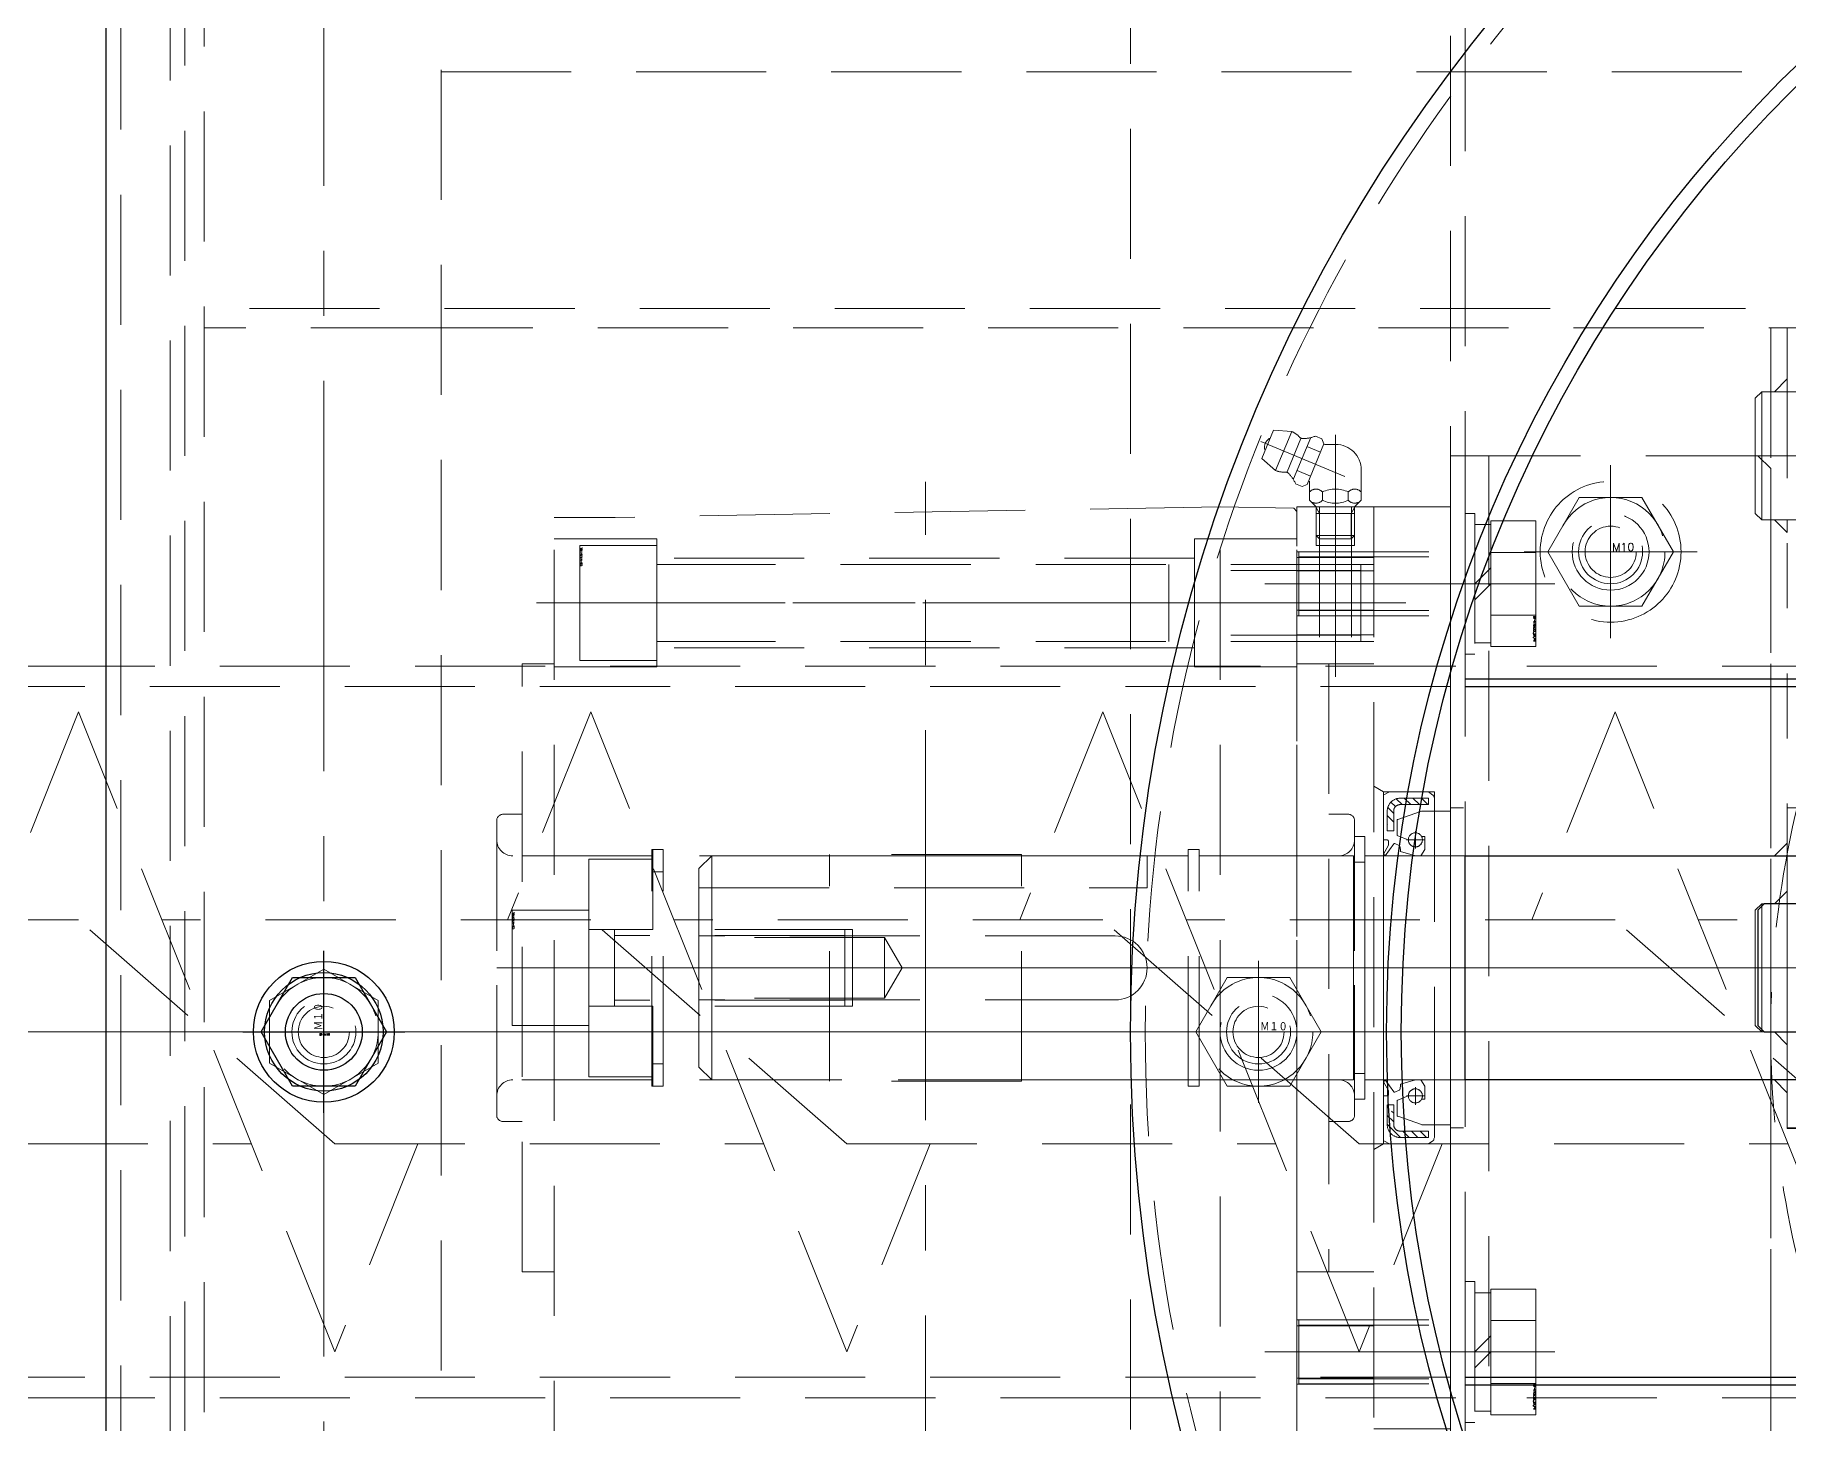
# Model space of a CAD drawing. Header units: millimetres. Extents: x 0 to 49006, y -7876 to 6995.
# Drawn here: x 13004.6 to 13278.6, y 3858.3 to 4075.2 of the extents above; entities that cross this region are included whole.
import ezdxf
from ezdxf import colors
from ezdxf.entities.mleader import LeaderData, LeaderLine
from ezdxf.enums import TextEntityAlignment as Align
from ezdxf.math import Vec2, Vec3

# ---------------------------------------------------------------- set-up
doc = ezdxf.new("R2010")
doc.units = ezdxf.units.MM
doc.header["$LTSCALE"] = 3.2
for name, pattern in [('CENTER2', [28.575, 19.05, -3.175, 3.175, -3.175]), ('HIDDEN', [9.525, 6.35, -3.175]), ('PHANTOM2', [31.75, 15.875, -3.175, 3.175, -3.175, 3.175, -3.175])]:
    doc.linetypes.add(name, pattern=pattern)
for name, color, linetype, lineweight in [('04_HIDDEN', 2, 'HIDDEN', 13), ('05_CENTER', 4, 'CENTER2', 13), ('06_PHANTOM', 2, 'PHANTOM2', 13), ('08_DIM', 3, 'Continuous', 13)]:
    doc.layers.add(name, color=color, linetype=linetype, lineweight=lineweight)
doc.layers.add('10_DRAFT', color=8, linetype='Continuous', lineweight=0, plot=False)
doc.styles.add('KANJI0', font='txt.shx', dxfattribs={"width": 0.9, "height": 30, "bigfont": 'bigfont'})
doc.styles.add('KSS_TXT', font='txt.shx', dxfattribs={"bigfont": 'extfont2.shx'})
doc.styles.add('KSS_TXT_L', font='txt.shx', dxfattribs={"height": 36, "bigfont": 'extfont2.shx'})
doc.styles.get("Standard").update_dxf_attribs({"font": 'txt.shx', "bigfont": 'extfont2.shx'})

# ---------------------------------------------------------------- blocks, each defined once
blk = doc.blocks.new('M10Nua_1_1')
at = {"color": 0, "linetype": 'CENTER2'}
for p, q in [((0, -11.1), (0, 11.1)), ((11.1, 0), (-11.1, 0))]:
    blk.add_line(p, q, dxfattribs=at)
at = {"color": 0}
for p, q in [((-4.9, 8.49), (-9.8, 0)), ((-4.9, 8.49), (4.9, 8.49)), ((9.8, 0), (4.9, 8.49)), ((-9.8, 0), (-4.9, -8.49)), ((4.9, -8.49), (9.8, 0)), ((-4.9, -8.49), (4.9, -8.49))]:
    blk.add_line(p, q, dxfattribs=at)
for radius in [8.49, 5, 4]:
    blk.add_circle((0, 0), radius, dxfattribs=at)
at = {"layer": '10_DRAFT', "style": 'KANJI0', "width": 0.82}
blk.add_text('Ｍ１０', height=1.25, dxfattribs=at).set_placement((0.26, 0.12))
blk = doc.blocks.new('A$C4EF13792_1_1')
at = {"color": 0}
for p, q in [((-357.7, 150), (357.7, 150)), ((357.7, 110), (-357.7, 110)), ((-150, 110), (-150, -110))]:
    blk.add_line(p, q, dxfattribs=at)
for points in [[(400, -400), (-400, -400), (-400, 400), (400, 400)], [(397.7, -397.7), (-397.7, -397.7), (-397.7, 397.7), (397.7, 397.7)], [(357.7, -357.7), (-357.7, -357.7), (-357.7, 357.7), (357.7, 357.7)]]:
    blk.add_lwpolyline(points, close=True, dxfattribs=at)
blk.add_circle((-376, 0), 6, dxfattribs=at)
at = {"layer": '04_HIDDEN'}
for p, q in [((394.7, 113), (-394.7, 113)), ((-357.7, 110), (-394.7, 110))]:
    blk.add_line(p, q, dxfattribs=at)
blk.add_lwpolyline([(394.7, -394.7), (-394.7, -394.7), (-394.7, 394.7), (394.7, 394.7)], close=True, dxfattribs=at)
at = {"layer": '05_CENTER'}
blk.add_line((412.21, 0), (-412.21, 0), dxfattribs=at)
blk.add_lwpolyline([(-376, -376), (376, -376), (376, 376), (-376, 376)], close=True, dxfattribs=at)
at = {"layer": '04_HIDDEN', "rotation": 90}
blk.add_blockref('M10Nua_1_1', (-376, 0), dxfattribs=at)
blk = doc.blocks.new('A$C6D843DAA_1_1')
blk.add_blockref('A$C4EF13792_1_1', (0, 0))
blk = doc.blocks.new('A$C58B96D6E_1_1')
at = {"color": 0}
for p, q in [((-450, 57.15), (-860, 57.15)), ((-2.3, 55.15), (-397.7, 55.15)), ((-2.3, 53.95), (-397.7, 53.95)), ((-2.3, -53.95), (-397.7, -53.95)), ((-450, -57.15), (-860, -57.15)), ((-2.3, -55.15), (-397.7, -55.15))]:
    blk.add_line(p, q, dxfattribs=at)
for points in [[(45, -250), (-445, -250), (-450, -245), (-450, 245), (-445, 250), (45, 250), (50, 245), (50, -245)], [(0, -200), (-400, -200), (-400, 200), (0, 200)], [(-2.3, -197.7), (-397.7, -197.7), (-397.7, 197.7), (-2.3, 197.7)]]:
    blk.add_lwpolyline(points, close=True, dxfattribs=at)
blk.add_circle((-430, 0), 6, dxfattribs=at)
at = {"layer": '04_HIDDEN'}
for p, q in [((-400, 90), (-352, 90)), ((-400, 90), (-400, -90)), ((-394, 90), (-394, -90)), ((-350, 88), (-352, 90)), ((-350, 88), (-350, -88)), ((-450, 57.15), (-398, 57.15)), ((-2, 57.15), (-398, 57.15)), ((-400, 53.95), (-860, 53.95)), ((-398, 35), (-400, 35)), ((-398, -15), (-400, -15)), ((-400, -53.95), (-860, -53.95)), ((-450, -57.15), (-398, -57.15)), ((-2, -57.15), (-398, -57.15))]:
    blk.add_line(p, q, dxfattribs=at)
blk.add_circle((-375, 75), 6, dxfattribs=at)
at = {"layer": '05_CENTER'}
for p, q in [((-375, 65), (-375, 85)), ((-365, 75), (-385, 75)), ((-430, 10), (-430, -10)), ((65, 0), (-869.41, 0)), ((-420, 0), (-440, 0)), ((-393.18, -50), (-404.9, -50))]:
    blk.add_line(p, q, dxfattribs=at)
at = {"layer": '10_DRAFT'}
blk.add_line((0, 10), (-400, 10), dxfattribs=at)
blk = doc.blocks.new('10b_1_1')
at = {"color": 0, "linetype": 'CENTER2'}
for p, q in [((0, -13.51), (0, 13.51)), ((13.51, 0), (-13.51, 0))]:
    blk.add_line(p, q, dxfattribs=at)
at = {"color": 0}
for p, q in [((-4.9, 8.49), (-9.8, 0)), ((-4.9, 8.49), (4.9, 8.49)), ((9.8, 0), (4.9, 8.49)), ((-9.8, 0), (-4.9, -8.49)), ((4.9, -8.49), (9.8, 0)), ((-4.9, -8.49), (4.9, -8.49))]:
    blk.add_line(p, q, dxfattribs=at)
for radius in [11, 8.49, 5, 4]:
    blk.add_circle((0, 0), radius, dxfattribs=at)
at = {"layer": '10_DRAFT', "style": 'KSS_TXT'}
blk.add_text('M10', height=1.25, dxfattribs=at).set_placement((0.26, 0.12))
blk = doc.blocks.new('M10Nua_1_1_1_1')
at = {"color": 0, "linetype": 'CENTER2'}
for p, q in [((0, -11.1), (0, 11.1)), ((11.1, 0), (-11.1, 0))]:
    blk.add_line(p, q, dxfattribs=at)
at = {"color": 0}
for p, q in [((-4.9, 8.49), (-9.8, 0)), ((-4.9, 8.49), (4.9, 8.49)), ((9.8, 0), (4.9, 8.49)), ((-9.8, 0), (-4.9, -8.49)), ((4.9, -8.49), (9.8, 0)), ((-4.9, -8.49), (4.9, -8.49))]:
    blk.add_line(p, q, dxfattribs=at)
for radius in [8.49, 5, 4]:
    blk.add_circle((0, 0), radius, dxfattribs=at)
at = {"layer": '10_DRAFT', "style": 'KANJI0', "width": 0.82}
blk.add_text('Ｍ１０', height=1.25, dxfattribs=at).set_placement((0.26, 0.12))
blk = doc.blocks.new('A$C20A5001D_1_1')
blk.add_blockref('A$C58B96D6E_1_1', (150, 0))
at = {"layer": '04_HIDDEN'}
for name, p in [('10b_1_1', (-225, 75)), ('M10Nua_1_1_1_1', (-280, 0))]:
    blk.add_blockref(name, p, dxfattribs=at)
blk = doc.blocks.new('A$C0973135B_1_1')
at = {"color": 0}
for p, q in [((-970, 50), (-983, 17.5)), ((-930, -50), (-970, 50)), ((-890, 50), (-903, 17.5)), ((-850, -50), (-890, 50)), ((-810, 50), (-823, 17.5)), ((-770, -50), (-810, 50)), ((-730, 50), (-743, 17.5)), ((-690, -50), (-730, 50)), ((-930, -17.5), (-970, 17.5)), ((-850, -17.5), (-890, 17.5)), ((-770, -17.5), (-810, 17.5)), ((-690, -17.5), (-730, 17.5)), ((-917, -17.5), (-930, -50)), ((-837, -17.5), (-850, -50)), ((-757, -17.5), (-770, -50))]:
    blk.add_line(p, q, dxfattribs=at)
for points in [[(-970, 17.5), (-1037, 17.5)], [(-890, 17.5), (-957, 17.5)], [(-810, 17.5), (-877, 17.5)], [(-730, 17.5), (-797, 17.5)], [(-650, 17.5), (-717, 17.5)], [(-1010, -17.5), (-943, -17.5)], [(-930, -17.5), (-863, -17.5)], [(-850, -17.5), (-783, -17.5)], [(-770, -17.5), (-703, -17.5)]]:
    blk.add_lwpolyline(points, dxfattribs=at)
at = {"layer": '10_DRAFT'}
blk.add_line((-1205.58, 0), (-55, 0), dxfattribs=at)
blk = doc.blocks.new('AM_BALLOON1')
at = {"transparency": 16777216}
blk.add_circle((0, 0), 5, dxfattribs=at)
blk.add_attdef('B_NUMBER', text='', height=3, dxfattribs=at).set_placement((0, 0), align=Align.MIDDLE_CENTER)
blk = doc.blocks.new('_OPEN')
at = {"color": 0, "linetype": 'ByBlock'}
for p, q in [((-1, 0.167), (0, 0)), ((0, 0), (-1, -0.167)), ((0, 0), (-1, 0))]:
    blk.add_line(p, q, dxfattribs=at)
blk = doc.blocks.new('A$C7E374867_1_1_1')
at = {"color": 0, "linetype": 'CENTER2'}
blk.add_line((0, -29), (0, 14), dxfattribs=at)
at = {"color": 0}
for p, q in [((-9.81, 11), (9.81, 11)), ((-9.81, 4), (-9.81, 11)), ((-4.91, 4), (-4.91, 11)), ((4.91, 4), (4.91, 11)), ((9.81, 4), (9.81, 11)), ((9.81, 4), (-9.81, 4)), ((-9.25, 4), (-9.25, 1.5)), ((0, 1.5), (-2.5, 4)), ((0, 4), (2.5, 1.5)), ((9.25, 1.5), (9.25, 4)), ((-11, 1.5), (11, 1.5)), ((-11, 1.5), (-11, 0)), ((-11, 0), (11, 0)), ((11, 0), (11, 1.5))]:
    blk.add_line(p, q, dxfattribs=at)
at = {"color": 0, "linetype": 'HIDDEN'}
for p, q in [((-5, -26), (-5, 0)), ((-4.19, -26), (-4.19, 0)), ((4.19, -26), (4.19, 0)), ((5, -26), (5, 0)), ((-5, -26), (5, -26))]:
    blk.add_line(p, q, dxfattribs=at)
at = {"layer": '10_DRAFT', "style": 'KSS_TXT_L'}
blk.add_text('BT-M10x30L,SW,PW', height=0.3, dxfattribs=at).set_placement((5.05, 10.66))
blk = doc.blocks.new('B-M6Fb_1_1_1')
at = {"color": 0}
for p, q in [((-9.66, 12), (-11.5, 7.57)), ((-9.66, 12), (-6.82, 11.8)), ((-6.82, 11.8), (-9.35, 5.7)), ((-3.1, 11.06), (-2.1, 10.64)), ((-5.4, 10.67), (-7.55, 5.49)), ((-3.85, 10.83), (-6.52, 4.37)), ((-4.43, 9.42), (-2.32, 8.55)), ((-1.78, 9.87), (-4.42, 3.5)), ((-1.78, 9.87), (-2.1, 10.64)), ((0, 9.78), (-1.67, 9.78)), ((-11.5, 7.57), (-9.35, 5.7)), ((-5.98, 5.69), (-3.87, 4.82)), ((4.04, 5.78), (4.04, 2.34)), ((-6.2, 3.59), (-5.2, 3.18)), ((-5.2, 3.18), (-4.42, 3.5)), ((-4.04, 4.02), (-4.04, 2.34)), ((-4.04, 2.34), (-4.04, 1.04)), ((-4.04, 1.04), (-3, 0)), ((-2.02, 2.34), (-2.02, 1.04)), ((2.02, 2.34), (2.02, 1.04)), ((3, 0), (4.04, 1.04)), ((4.04, 2.34), (4.04, 1.04))]:
    blk.add_line(p, q, dxfattribs=at)
at = {"color": 0, "linetype": 'CENTER2'}
for p, q in [((0, -5), (0, 11.26)), ((-11.66, 10.23), (1.48, 4.78))]:
    blk.add_line(p, q, dxfattribs=at)
at = {"color": 0}
for centre, radius, start, end in [((-8.09, 8.75), 3.3, 41.5804, 67.5), ((-5.24, 16.67), 6, 272.4337, 290.8717), ((-9.5, 9.33), 1.57, 115.7472, 199.2517), ((-5.02, 11.47), 0.8, 221.5798, 272.433), ((0.04, 5.78), 4, 360, 90), ((-8.09, 8.75), 3.3, 247.5, 273.4196), ((-7.84, 4.66), 0.8, 42.567, 93.4201), ((-11.67, 1.14), 6, 24.1278, 42.5663), ((-3.03, 1.43), 1.36, 41.9851, 138.015), ((0, -1.97), 4.76, 64.8911, 115.1089), ((3.03, 1.43), 1.36, 41.9851, 138.0149), ((-3.03, 1.95), 1.36, 221.985, 318.0149), ((0, 5.35), 4.76, 244.8911, 295.1089), ((3.03, 1.95), 1.36, 221.9851, 318.0149)]:
    blk.add_arc(centre, radius, start, end, dxfattribs=at)
at = {"layer": '10_DRAFT'}
for p, q in [((-3, 0), (-3, -4.46)), ((-3, 0), (3, 0)), ((3, 0), (3, -4.46)), ((-2.46, -1), (-3, -0.06)), ((-3, -1), (3, -1)), ((-2.46, -1), (-2.46, -5)), ((2.46, -1), (3, -0.06)), ((2.46, -1), (2.46, -5)), ((-3, -4.46), (3, -4.46)), ((-3, -4.46), (-2.46, -5)), ((-2.46, -5), (2.46, -5)), ((2.46, -5), (3, -4.46))]:
    blk.add_line(p, q, dxfattribs=at)
blk = doc.blocks.new('GM-SHYF-RH 0.4kW、1／160、＊＊V、60Hzb_1_1_1')
at = {"color": 0}
for p, q in [((-24, 124), (-24, 121)), ((-23, 125), (0, 125)), ((23, 125), (0, 125)), ((24, 124), (24, 121)), ((-47.5, 121), (47.5, 121)), ((-47.5, 121), (-47.5, 116)), ((47.5, 121), (47.5, 116)), ((-115.33, 116), (-15.97, 116)), ((-15.97, 116), (70.37, 116)), ((70.37, 106.5), (70.37, 116)), ((72.02, 12), (70.37, 106.5)), ((-116.98, 12), (-15.97, 12)), ((-15.97, 12), (72.02, 12)), ((71.82, 0.5), (72.02, 12)), ((-15.97, 0), (-116.77, 0)), ((-47.5, -5), (-47.5, 0)), ((-15.97, 0), (71.31, 0)), ((47.5, -5), (47.5, 0)), ((71.31, 0), (71.82, 0.5)), ((47.5, -5), (-47.5, -5)), ((-24, -8), (-24, -5)), ((24, -8), (24, -5)), ((-23, -9), (0, -9)), ((23, -9), (0, -9))]:
    blk.add_line(p, q, dxfattribs=at)
at = {"color": 0, "linetype": 'HIDDEN'}
for p, q in [((-17.5, 100.75), (-17.5, 122.5)), ((17.5, 100.75), (17.5, 122.5)), ((47, 116), (47, 100)), ((67, 100), (67, 116)), ((-18.5, 99), (-18.5, 100.75)), ((-18.5, 100.75), (18.5, 100.75)), ((-18.5, 99), (18.5, 99)), ((-17.5, 73), (-17.5, 99)), ((17.5, 73), (17.5, 99)), ((18.5, 99), (18.5, 100.75)), ((47, 100), (67, 100)), ((50, 16), (50, 100)), ((64, 16), (64, 100)), ((-17.7, 43), (-17.7, 73)), ((-17.7, 73), (17.7, 73)), ((17.7, 43), (17.7, 73)), ((-17.7, 43), (17.7, 43)), ((-17.5, 17), (-17.5, 43)), ((17.5, 17), (17.5, 43)), ((-18.5, 17), (-18.5, 15.25)), ((-18.5, 17), (18.5, 17)), ((18.5, 17), (18.5, 15.25)), ((-18.5, 15.25), (18.5, 15.25)), ((-17.5, 15.25), (-17.5, -6.5)), ((17.5, 15.25), (17.5, -6.5)), ((47, 0), (47, 16)), ((47, 16), (67, 16)), ((67, 16), (67, 0))]:
    blk.add_line(p, q, dxfattribs=at)
at = {"color": 0, "linetype": 'CENTER2'}
for p, q in [((57, -2.54), (57, 118.76)), ((-298.13, 58), (75.91, 58))]:
    blk.add_line(p, q, dxfattribs=at)
at = {"color": 0}
for centre, start, end in [((-23, 124), 90, 180), ((23, 124), 0, 90), ((-23, -8), 180, 270), ((23, -8), 270, 0)]:
    blk.add_arc(centre, 1, start, end, dxfattribs=at)
at = {"color": 0, "linetype": 'HIDDEN'}
for centre, start, end in [((-20, 122.5), 0, 90), ((20, 122.5), 90, 180), ((-20, -6.5), 270, 0), ((20, -6.5), 180, 270)]:
    blk.add_arc(centre, 2.5, start, end, dxfattribs=at)
at = {"layer": '10_DRAFT'}
blk.add_line((0, 125), (0, -9), dxfattribs=at)
blk = doc.blocks.new('A$C4F32109C_1_1_1')
at = {"color": 0}
for p, q in [((-104, 17.5), (-104, -17.5)), ((-102.25, 16.5), (-104, 16.5)), ((-102.25, 17.5), (-102.25, -17.5)), ((-2, -17.5), (-2, 17.5)), ((-170, 10), (-166, 10)), ((-166, 10), (-166, -10)), ((-166, 10), (-165, 9)), ((-165, 9), (-165, -9)), ((-65, 5), (0, 5)), ((-65, -5), (0, -5)), ((-166, -10), (-170, -10)), ((-165, -9), (-166, -10)), ((-102.25, -16.5), (-104, -16.5))]:
    blk.add_line(p, q, dxfattribs=at)
blk.add_lwpolyline([(-176, 25), (-176, -25), (-170, -25), (-170, 25)], close=True, dxfattribs=at)
at = {"color": 3}
for points in [[(-170, 17.5), (-168, 17.5), (-168, 17.5), (-170, 19.5)], [(-170, 10), (-168, 10), (-168, 10), (-170, 12)], [(-170, -10), (-168, -10), (-168, -10), (-170, -12)], [(-170, -17.5), (-168, -17.5), (-168, -17.5), (-170, -19.5)]]:
    blk.add_lwpolyline(points, close=True, dxfattribs=at)
at = {"color": 0}
for points in [[(-104, 17.5), (-170, 17.5)], [(-102.25, -17.5), (-2, -17.5), (0, -15.5), (0, 15.5), (-2, 17.5), (-102.25, 17.5)], [(-170, -17.5), (-104, -17.5)]]:
    blk.add_lwpolyline(points, dxfattribs=at)
blk.add_arc((-65, 0), 5, 90, 270, dxfattribs=at)
at = {"layer": '04_HIDDEN'}
for p, q in [((-176, 17.5), (-170, 17.5)), ((-170, 17.5), (-176, 17.5)), ((-170, 10), (-176, 10)), ((-24, 6), (0, 6)), ((-24, -6), (-24, 6)), ((-29, 4.75), (-31.74, 0)), ((-29, -4.75), (-29, 4.75)), ((-29, 4.75), (0, 4.75)), ((-31.74, 0), (-29, -4.75)), ((-29, -4.75), (0, -4.75)), ((-24, -6), (0, -6)), ((-170, -10), (-176, -10)), ((-176, -17.5), (-170, -17.5)), ((-170, -17.5), (-176, -17.5))]:
    blk.add_line(p, q, dxfattribs=at)
for points in [[(-176, 10), (-170, 10)], [(-176, -10), (-170, -10)]]:
    blk.add_lwpolyline(points, dxfattribs=at)
at = {"layer": '05_CENTER'}
blk.add_line((-540, 0), (5, 0), dxfattribs=at)
blk = doc.blocks.new('AE2081E0a_1_1_1')
h = blk.add_hatch()
h.set_pattern_fill('ANSI31', color=0, scale=0.3)
h.set_pattern_definition([(45, (-28499.78175, -6159.2461), (-0.67351921, 0.67351921), [])])
edge = h.paths.add_edge_path()
edge.add_line((0.61, 24.5), (0.61, 22.39))
edge.add_line((0.61, 22.39), (1.61, 22.39))
edge.add_line((1.61, 22.39), (1.61, 24.5))
edge.add_arc((2.61, 24.5), 1, 90, 180, ccw=False)
edge.add_line((2.61, 25.5), (7.05, 25.5))
edge.add_line((7.05, 25.5), (7.05, 26.5))
edge.add_line((7.05, 26.5), (2.61, 26.5))
edge.add_arc((2.61, 24.5), 2, 90, 180)
h = blk.add_hatch()
h.set_pattern_fill('ANSI31', color=0, scale=0.3)
h.set_pattern_definition([(45, (-28499.78175, -6156.2461), (-0.67351921, 0.67351921), [])])
edge = h.paths.add_edge_path()
edge.add_line((0.61, -24.5), (0.61, -22.39))
edge.add_line((0.61, -22.39), (1.61, -22.39))
edge.add_line((1.61, -22.39), (1.61, -24.5))
edge.add_arc((2.61, -24.5), 1, 180, 270)
edge.add_line((2.61, -25.5), (7.05, -25.5))
edge.add_line((7.05, -25.5), (7.05, -26.5))
edge.add_line((7.05, -26.5), (2.61, -26.5))
edge.add_arc((2.61, -24.5), 2, 180, 270, ccw=False)
at = {"color": 0}
for p, q in [((0.98, 27.49), (0.06, 27.03)), ((6.97, 27.5), (1.02, 27.5)), ((7.72, 27), (7.03, 27.48)), ((0, 26.94), (0, 20.1)), ((7.76, 27), (7.72, 27)), ((7.86, 26.71), (7.86, 26.9)), ((8, 26.5), (7.86, 26.71)), ((8, 24.6), (8, 26.5)), ((2.17, 20.74), (2.17, 23.1)), ((2.24, 23.19), (5.98, 24.49)), ((6.02, 24.5), (7.9, 24.5)), ((0.1, 20), (0.55, 20)), ((0.29, 17.5), (1.65, 19.38)), ((0.8, 19.75), (0.8, 19.17)), ((1.77, 19.42), (2.46, 19.13)), ((3.9, 20), (2.24, 20.65)), ((3.62, 20), (6.38, 20)), ((5, 21.38), (5, 18.63)), ((6.4, 20.52), (5.97, 20.52)), ((6.5, 18.54), (6.5, 20.42)), ((0.8, 19.17), (0, 17.78)), ((0, 17.78), (0.29, 17.5)), ((2.55, 19.03), (2.67, 18.49)), ((2.67, 18.49), (2.67, 18.16)), ((2.67, 18.16), (5, 17.5)), ((5, 17.5), (5.84, 17.5)), ((5.84, 17.5), (6.48, 18.49)), ((0, -17.78), (0.29, -17.5)), ((0.8, -19.17), (0, -17.78)), ((0.29, -17.5), (1.65, -19.38)), ((0.8, -19.75), (0.8, -19.17)), ((1.77, -19.42), (2.46, -19.13)), ((2.55, -19.03), (2.67, -18.49)), ((2.67, -18.16), (5, -17.5)), ((2.67, -18.49), (2.67, -18.16)), ((5, -17.5), (5.84, -17.5)), ((5, -21.38), (5, -18.63)), ((5.84, -17.5), (6.48, -18.49)), ((6.5, -18.54), (6.5, -20.42)), ((0, -26.94), (0, -20.1)), ((0.1, -20), (0.55, -20)), ((2.17, -20.74), (2.17, -23.1)), ((3.9, -20), (2.24, -20.65)), ((3.62, -20), (6.38, -20)), ((6.4, -20.52), (5.97, -20.52)), ((2.24, -23.19), (5.98, -24.49)), ((6.02, -24.5), (7.9, -24.5)), ((8, -24.6), (8, -26.5)), ((0.98, -27.49), (0.06, -27.03)), ((7.72, -27), (7.03, -27.48)), ((7.76, -27), (7.72, -27)), ((8, -26.5), (7.86, -26.71)), ((7.86, -26.71), (7.86, -26.9)), ((6.97, -27.5), (1.02, -27.5))]:
    blk.add_line(p, q, dxfattribs=at)
for points in [[(8, 17.5), (8, 24.6), (8, 26.5), (7.86, 26.71), (7.86, 26.9, 0.414214), (7.76, 27), (7.72, 27), (7.03, 27.48, 0.152216), (6.97, 27.5), (1.02, 27.5, 0.116434), (0.98, 27.49), (0.06, 27.03, 0.284079), (0, 26.94), (0, 20.1), (0, 17.5)], [(8, -17.5), (8, -24.6), (8, -26.5), (7.86, -26.71), (7.86, -26.9, -0.414214), (7.76, -27), (7.72, -27), (7.03, -27.48, -0.152216), (6.97, -27.5), (1.02, -27.5, -0.116434), (0.98, -27.49), (0.06, -27.03, -0.284079), (0, -26.94), (0, -20.1), (0, -17.5)]]:
    blk.add_lwpolyline(points, format="xyb", dxfattribs=at)
for points in [[(7.05, 25.5), (2.61, 25.5, 0.414214), (1.61, 24.5), (1.61, 21.39), (0.61, 21.39), (0.61, 24.5, -0.414214), (2.61, 26.5), (7.05, 26.5)], [(7.05, -25.5), (2.61, -25.5, -0.414214), (1.61, -24.5), (1.61, -21.39), (0.61, -21.39), (0.61, -24.5, 0.414214), (2.61, -26.5), (7.05, -26.5)]]:
    blk.add_lwpolyline(points, format="xyb", close=True, dxfattribs=at)
for centre in [(5, 20), (5, -20)]:
    blk.add_circle(centre, 1.1, dxfattribs=at)
for centre, radius, start, end in [((1.02, 27.4), 0.1, 90, 116.5651), ((6.97, 27.4), 0.1, 55.3804, 90), ((0.1, 26.94), 0.1, 116.5651, 180), ((7.76, 26.9), 0.1, 0, 90), ((2.27, 23.1), 0.1, 109.2148, 180), ((6.02, 24.4), 0.1, 90, 109.2148), ((7.9, 24.6), 0.1, 270, 0), ((0.1, 20.1), 0.1, 180, 270), ((0.55, 19.75), 0.25, 360, 90), ((1.73, 19.32), 0.1, 67.8846, 144.2185), ((2.27, 20.74), 0.1, 180, 248.6602), ((5, 20), 1.1, 180, 28.1885), ((6.4, 20.42), 0.1, 360, 90), ((2.4, 19), 0.15, 12.9875, 67.8846), ((6.4, 18.54), 0.1, 326.8702, 0), ((2.4, -19), 0.15, 292.1154, 347.0125), ((5, -20), 1.1, 331.8115, 180), ((6.4, -18.54), 0.1, 360, 33.1298), ((0.1, -20.1), 0.1, 90, 180), ((0.55, -19.75), 0.25, 270, 0), ((1.73, -19.32), 0.1, 215.7815, 292.1154), ((2.27, -20.74), 0.1, 111.3398, 180), ((6.4, -20.42), 0.1, 270, 0), ((2.27, -23.1), 0.1, 180, 250.7852), ((6.02, -24.4), 0.1, 250.7852, 270), ((7.9, -24.6), 0.1, 360, 90), ((0.1, -26.94), 0.1, 180, 243.4349), ((7.76, -26.9), 0.1, 270, 360), ((1.02, -27.4), 0.1, 243.4349, 270), ((6.97, -27.4), 0.1, 270, 304.6196)]:
    blk.add_arc(centre, radius, start, end, dxfattribs=at)
at = {"layer": '10_DRAFT'}
blk.add_line((0, 0), (8, 0), dxfattribs=at)
for points in [[(8, 17.5), (0, 17.5)], [(8, -17.5), (0, -17.5)]]:
    blk.add_lwpolyline(points, dxfattribs=at)
blk = doc.blocks.new('STWS35a_1_1_1')
at = {"color": 0}
for points in [[(1.6, 20.5), (0, 20.5), (0, 16.5), (1.6, 16.5)], [(1.6, -20.5), (0, -20.5), (0, -16.5), (1.6, -16.5)]]:
    blk.add_lwpolyline(points, close=True, dxfattribs=at)
at = {"layer": '10_DRAFT'}
blk.add_line((1.6, 0), (0, 0), dxfattribs=at)
blk = doc.blocks.new('A$C626323E2_1_1_1')
at = {"color": 0}
blk.add_lwpolyline([(0, 72), (12, 72), (12, -72), (0, -72)], close=True, dxfattribs=at)
at = {"layer": '04_HIDDEN'}
for p, q in [((1.5, 27.5), (0, 28.37)), ((9.5, -27.5), (9.5, 27.5)), ((9.5, 24.5), (12, 24.5)), ((9.5, -24.5), (12, -24.5)), ((1.5, -27.5), (0, -28.37))]:
    blk.add_line(p, q, dxfattribs=at)
for points in [[(1.5, 27.5), (9.5, 27.5)], [(1.5, -27.5), (9.5, -27.5)]]:
    blk.add_lwpolyline(points, dxfattribs=at)
at = {"layer": '05_CENTER'}
for p, q in [((-7.17, 60), (19.08, 60)), ((-7.17, -60), (19.08, -60))]:
    blk.add_line(p, q, dxfattribs=at)
at = {"layer": '10_DRAFT'}
for p, q in [((1.5, 27.5), (1.5, -27.5)), ((12, 0), (0, 0))]:
    blk.add_line(p, q, dxfattribs=at)
blk = doc.blocks.new('A$C415A6936_1_1_1')
at = {"color": 0}
for p, q in [((9, 12), (-9, 12)), ((-9, 12), (-9, 0)), ((9, 0), (9, 12)), ((9, 0), (-9, 0))]:
    blk.add_line(p, q, dxfattribs=at)
at = {"color": 0, "linetype": 'CENTER2'}
blk.add_line((0, -41.5), (0, 13.5), dxfattribs=at)
at = {"color": 0, "linetype": 'HIDDEN'}
for p, q in [((-6, -40), (-6, 0)), ((6, -40), (6, 0)), ((-6, -4), (6, -4)), ((-5.05, -40), (-5.05, -4)), ((5.05, -40), (5.05, -4)), ((-6, -40), (6, -40))]:
    blk.add_line(p, q, dxfattribs=at)
at = {"layer": '10_DRAFT', "style": 'KSS_TXT_L'}
blk.add_text('CS-M12x40L', height=0.3, dxfattribs=at).set_placement((6.07, 11.66))
blk = doc.blocks.new('A$C564416E9_1_1_1')
at = {"color": 0}
for points in [[(0, 17), (-10, 17), (-10, 6), (0, 6)], [(0, -17), (-10, -17), (-10, -6), (0, -6)]]:
    blk.add_lwpolyline(points, close=True, dxfattribs=at)
at = {"layer": '10_DRAFT'}
blk.add_line((-10, 0), (0, 0), dxfattribs=at)
blk = doc.blocks.new('A$C04153C8E_1_1_1')
at = {"color": 0}
for points in [[(0, 18.5), (-1.6, 18.5), (-1.6, 15), (0, 15)], [(0, -18.5), (-1.6, -18.5), (-1.6, -15), (0, -15)]]:
    blk.add_lwpolyline(points, close=True, dxfattribs=at)
at = {"layer": '10_DRAFT'}
blk.add_line((0, 0), (-1.6, 0), dxfattribs=at)
blk = doc.blocks.new('A$C169F6710_1_1_1')
at = {"color": 0}
for p, q in [((9, 12), (-9, 12)), ((-9, 12), (-9, 0)), ((9, 0), (9, 12)), ((9, 0), (-9, 0))]:
    blk.add_line(p, q, dxfattribs=at)
at = {"color": 0, "linetype": 'CENTER2'}
blk.add_line((0, -111.5), (0, 13.5), dxfattribs=at)
at = {"color": 0, "linetype": 'HIDDEN'}
for p, q in [((-6, -110), (-6, 0)), ((6, -110), (6, 0)), ((-6, -80), (6, -80)), ((-5.05, -110), (-5.05, -80)), ((5.05, -110), (5.05, -80)), ((-6, -110), (6, -110))]:
    blk.add_line(p, q, dxfattribs=at)
at = {"layer": '10_DRAFT', "style": 'KSS_TXT_L'}
blk.add_text('CS-M12x110L', height=0.3, dxfattribs=at).set_placement((5.79, 11.66))
blk = doc.blocks.new('A$C5100760A_1_1_1')
at = {"color": 0}
blk.add_lwpolyline([(-72, 12), (-72, 0), (117, 0), (117, 12)], close=True, dxfattribs=at)
at = {"layer": '04_HIDDEN', "color": 9}
for p, q in [((-65, 12), (-65, 0)), ((-64.1, 12), (-64.1, 0)), ((-55.9, 12), (-55.9, 0)), ((-55, 12), (-55, 0)), ((55, 12), (55, 0)), ((55.9, 12), (55.9, 0)), ((64.1, 12), (64.1, 0)), ((65.04, 12), (65.04, 0)), ((-72, 9), (-66, 9)), ((-72, 8.5), (-47.5, 8.5)), ((-66, 3), (-66, 9)), ((-72, 3.5), (-47.5, 3.5)), ((-72, 3), (-66, 3))]:
    blk.add_line(p, q, dxfattribs=at)
at = {"layer": '04_HIDDEN'}
for p, q in [((-63, 12), (-63, 0)), ((-62, 12), (-62, 0)), ((-52, 12), (-52, 0)), ((-51, 12), (-51, 0)), ((-47.5, 12), (-47.5, 0)), ((47.5, 12), (47.5, 0)), ((95.96, 12), (95.96, 0)), ((97, 12), (97, 0)), ((107, 12), (107, 0)), ((108, 12), (108, 0))]:
    blk.add_line(p, q, dxfattribs=at)
at = {"layer": '05_CENTER', "color": 9}
for p, q in [((-60, 17), (-60, -5)), ((60, 17), (60, -5)), ((-74.25, 6), (-45.44, 6))]:
    blk.add_line(p, q, dxfattribs=at)
at = {"layer": '05_CENTER'}
for p, q in [((-57, 17), (-57, -5)), ((102, 17), (102, -5))]:
    blk.add_line(p, q, dxfattribs=at)
at = {"layer": '10_DRAFT'}
blk.add_line((0, 12), (0, 0), dxfattribs=at)
blk = doc.blocks.new('A$C115E53E3_1_1_1')
at = {"color": 0}
for p, q in [((-166, 90), (-170, 90)), ((-166, 70), (-166, 90)), ((-165, 89), (-166, 90)), ((-165, 71), (-165, 89)), ((-170, 70), (-166, 70)), ((-166, 70), (-165, 71)), ((-104, 17.5), (-104, -17.5)), ((-102.25, 16.5), (-104, 16.5)), ((-102.25, 17.5), (-102.25, -17.5)), ((-2, -17.5), (-2, 17.5)), ((-102.25, -16.5), (-104, -16.5))]:
    blk.add_line(p, q, dxfattribs=at)
blk.add_lwpolyline([(-176, 100), (-176, -25.11), (-170, -25.11), (-170, 100)], close=True, dxfattribs=at)
at = {"color": 3}
for points in [[(-170, 90), (-168, 90), (-168, 90), (-170, 92)], [(-170, 70), (-168, 70), (-168, 70), (-170, 68)], [(-170, 17.5), (-168, 17.5), (-168, 17.5), (-170, 19.5)], [(-170, -17.5), (-168, -17.5), (-168, -17.5), (-170, -19.5)]]:
    blk.add_lwpolyline(points, close=True, dxfattribs=at)
at = {"color": 0}
for points in [[(-104, 17.5), (-169.5, 17.5)], [(-102.25, -17.5), (-2, -17.5), (0, -15.5), (0, 15.5), (-2, 17.5), (-102.25, 17.5)], [(-169.5, -17.5), (-104, -17.5)]]:
    blk.add_lwpolyline(points, dxfattribs=at)
at = {"layer": '04_HIDDEN'}
for p, q in [((-176, 17.5), (-170, 17.5)), ((-170, 17.5), (-176, 17.5)), ((-70, 12.5), (-70, 17.5)), ((0, 12.5), (-70, 12.5)), ((-24, 6), (0, 6)), ((-24, -6), (-24, 6)), ((-29, 4.75), (-31.74, 0)), ((-29, -4.75), (-29, 4.75)), ((-29, 4.75), (0, 4.75)), ((-31.74, 0), (-29, -4.75)), ((-29, -4.75), (0, -4.75)), ((-24, -6), (0, -6)), ((-176, -17.5), (-170, -17.5)), ((-170, -17.5), (-176, -17.5))]:
    blk.add_line(p, q, dxfattribs=at)
for points in [[(-170, 90), (-176, 90)], [(-170, 70), (-176, 70)]]:
    blk.add_lwpolyline(points, dxfattribs=at)
at = {"layer": '05_CENTER'}
for p, q in [((-162, 80), (-328, 80)), ((-540, 0), (5, 0))]:
    blk.add_line(p, q, dxfattribs=at)
blk = doc.blocks.new('A$C42917B78_1_1')
at = {"color": 4}
for name, p in [('B-M6Fb_1_1_1', (-18, 72)), ('A$C564416E9_1_1_1', (-124.6, 0)), ('A$C04153C8E_1_1_1', (-123, 0))]:
    blk.add_blockref(name, p, dxfattribs=at)
at = {"color": 4, "rotation": 90}
blk.add_blockref('GM-SHYF-RH 0.4kW、1／160、＊＊V、60Hzb_1_1_1', (-24, 0), dxfattribs=at)
at = {"xscale": -1}
for name, rotation in [('A$C5100760A_1_1_1', 90), ('A$C626323E2_1_1_1', 180)]:
    blk.add_blockref(name, (-12, 0), dxfattribs=dict(at, rotation=rotation))
for name, p, rotation in [('A$C7E374867_1_1_1', (2.3, 60), 270), ('A$C4F32109C_1_1_1', (-117.4, 0), 180), ('A$C7E374867_1_1_1', (2.3, -60), 270)]:
    blk.add_blockref(name, p, dxfattribs=dict(rotation=rotation))
at = {"color": 4, "xscale": -1, "rotation": 180}
for name, p in [('AE2081E0a_1_1_1', (-10.5, 0)), ('STWS35a_1_1_1', (-15, 0))]:
    blk.add_blockref(name, p, dxfattribs=at)
at = {"layer": '04_HIDDEN', "rotation": 90}
for name, p in [('A$C169F6710_1_1_1', (-124, 57)), ('A$C415A6936_1_1_1', (-134.6, 0))]:
    blk.add_blockref(name, p, dxfattribs=at)
at = {"layer": '06_PHANTOM', "xscale": -1}
blk.add_blockref('A$C115E53E3_1_1_1', (-117.4, 0), dxfattribs=at)
blk = doc.blocks.new('A$C65EA7342_1_1')
at = {"color": 0}
for radius in [250, 210, 207.7]:
    blk.add_circle((0, 0), radius, dxfattribs=at)
at = {"layer": '04_HIDDEN'}
for radius in [247.7, 150]:
    blk.add_circle((0, 0), radius, dxfattribs=at)
at = {"layer": '05_CENTER'}
blk.add_line((-268.99, 0), (268.99, 0), dxfattribs=at)
blk = doc.blocks.new('A$C7A9E082B_1_1')
blk.add_blockref('A$C65EA7342_1_1', (0, 0))
blk = doc.blocks.new('A$C02715695_1_1')
at = {"color": 0}
blk.add_lwpolyline([(-410, 410), (410, 410), (410, -410), (-410, -410)], close=True, dxfattribs=at)
blk.add_circle((-376, 0), 6, dxfattribs=at)
at = {"layer": '04_HIDDEN'}
blk.add_lwpolyline([(-407.7, 407.7), (407.7, 407.7), (407.7, -407.7), (-407.7, -407.7)], close=True, dxfattribs=at)
at = {"layer": '05_CENTER'}
for p, q in [((-362.96, 0), (-389.04, 0)), ((-154, 0), (154, 0))]:
    blk.add_line(p, q, dxfattribs=at)
blk.add_lwpolyline([(-376, -376), (376, -376), (376, 376), (-376, 376)], close=True, dxfattribs=at)
blk = doc.blocks.new('A$C491655AE_1_1_2_1')
at = {"color": 0, "linetype": 'CENTER2'}
for p, q in [((0, -12.64), (0, 12.64)), ((-12.64, 0), (12.64, 0))]:
    blk.add_line(p, q, dxfattribs=at)
at = {"color": 0}
for p, q in [((-9.81, 0), (-4.91, 8.5)), ((-4.91, 8.5), (4.91, 8.5)), ((4.91, 8.5), (9.81, 0)), ((-4.91, -8.5), (-9.81, 0)), ((9.81, 0), (4.91, -8.5)), ((4.91, -8.5), (-4.91, -8.5))]:
    blk.add_line(p, q, dxfattribs=at)
for radius in [11, 9.25]:
    blk.add_circle((0, 0), radius, dxfattribs=at)
at = {"layer": '10_DRAFT', "style": 'KSS_TXT_L'}
blk.add_text('BT-M10', height=0.3, dxfattribs=at).set_placement((-0.7, -0.54))
blk = doc.blocks.new('A$C26CE23FD_1_1')
for name, p in [('A$C02715695_1_1', (0, 0)), ('A$C491655AE_1_1_2_1', (-376, 0))]:
    blk.add_blockref(name, p)

msp = doc.modelspace()

# ---------------------------------------------------------------- linework, layer by layer
for p, q in [((13228.03, 3974.676), (13623.43, 3974.676)), ((13228.03, 3973.476), (13623.43, 3973.476)), ((13228.03, 3865.576), (13623.43, 3865.576)), ((13228.03, 3864.376), (13623.43, 3864.376))]:
    msp.add_line(p, q)
for points in [[(13228.03, 3947.026), (13623.43, 3947.026), (13623.43, 3912.026), (13228.03, 3912.026)], [(13274.73, 3919.526), (13432.73, 3919.526), (13433.73, 3920.526), (13433.73, 3938.526), (13432.73, 3939.526), (13274.73, 3939.526), (13273.73, 3938.526), (13273.73, 3920.526)]]:
    msp.add_lwpolyline(points, close=True)

# ---------------------------------------------------------------- block references
msp.add_blockref('A$C26CE23FD_1_1', (13425.73, 3919.526))
at = {"rotation": 180}
msp.add_blockref('A$C7A9E082B_1_1', (13425.73, 3919.526), dxfattribs=at)
at = {"layer": '04_HIDDEN'}
for name, p in [('A$C6D843DAA_1_1', (13425.73, 3919.526)), ('A$C20A5001D_1_1', (13475.73, 3919.526)), ('A$C42917B78_1_1', (13225.73, 3929.526)), ('A$C0973135B_1_1', (13981.43, 3919.526))]:
    msp.add_blockref(name, p, dxfattribs=at)

# ---------------------------------------------------------------- leaders
at = {"layer": '08_DIM'}
ml = msp.add_multileader_block('Standard', dxfattribs=at)
ml.set_content('AM_BALLOON1', color=256, scale=10)
ml.set_attribute('B_NUMBER', 'H', width=0)
ml.set_leader_properties(color=256, linetype='ByLayer', lineweight=-1)
ml.set_arrow_properties(name='OPEN')
ml.build(insert=Vec2(0, 0))
ml.multileader.update_dxf_attribs({"leader_type": 0, "has_dogleg": 0, "text_right_attachment_type": 6, "dogleg_length": 0, "arrow_head_size": 20, "scale": 10, "block_connection_type": 1})
ctx = ml.context
ctx.base_point, ctx.scale, ctx.char_height, ctx.arrow_head_size, ctx.landing_gap_size, ctx.plane_origin = Vec3(34758.24, 4676.115), 10, 40, 20, 20, Vec3(34837.832, 4676.156)
ctx.right_attachment, ctx.attachment_type = 6, 1
notes = []
notes.append((ctx, [(0, (0, 0, 0), (0, 0), (1, 0), 1, [])]))
ctx.block.insert = Vec3(34758.24, 4676.115)
ml = msp.add_multileader_block('Standard', dxfattribs=at)
ml.set_content('AM_BALLOON1', color=256, scale=10)
ml.set_attribute('B_NUMBER', 'G', width=0)
ml.set_leader_properties(color=256, linetype='ByLayer', lineweight=-1)
ml.set_arrow_properties(name='OPEN')
ml.build(insert=Vec2(0, 0))
ml.multileader.update_dxf_attribs({"leader_type": 0, "has_dogleg": 0, "text_right_attachment_type": 6, "dogleg_length": 0, "arrow_head_size": 20, "scale": 10, "block_connection_type": 1})
ctx = ml.context
ctx.base_point, ctx.scale, ctx.char_height, ctx.arrow_head_size, ctx.landing_gap_size, ctx.plane_origin = Vec3(34758.24, 4537.505), 10, 40, 20, 20, Vec3(34837.832, 4537.546)
ctx.right_attachment, ctx.attachment_type = 6, 1
notes.append((ctx, [(0, (0, 0, 0), (0, 0), (1, 0), 1, [])]))
ctx.block.insert = Vec3(34758.24, 4537.505)
ml = msp.add_multileader_block('Standard', dxfattribs=at)
ml.set_content('AM_BALLOON1', color=256, scale=10)
ml.set_attribute('B_NUMBER', 'F', width=0)
ml.set_leader_properties(color=256, linetype='ByLayer', lineweight=-1)
ml.set_arrow_properties(name='OPEN')
ml.build(insert=Vec2(0, 0))
ml.multileader.update_dxf_attribs({"leader_type": 0, "has_dogleg": 0, "text_right_attachment_type": 6, "dogleg_length": 0, "arrow_head_size": 20, "scale": 10, "block_connection_type": 1})
ctx = ml.context
ctx.base_point, ctx.scale, ctx.char_height, ctx.arrow_head_size, ctx.landing_gap_size, ctx.plane_origin = Vec3(34758.24, 4398.895), 10, 40, 20, 20, Vec3(34837.832, 4398.936)
ctx.right_attachment, ctx.attachment_type = 6, 1
notes.append((ctx, [(0, (0, 0, 0), (0, 0), (1, 0), 1, [])]))
ctx.block.insert = Vec3(34758.24, 4398.895)
ml = msp.add_multileader_block('Standard', dxfattribs=at)
ml.set_content('AM_BALLOON1', color=256, scale=8)
ml.set_attribute('B_NUMBER', 'V', width=0)
ml.set_leader_properties(color=256, linetype='ByLayer', lineweight=-1)
ml.set_arrow_properties(name='OPEN')
ml.build(insert=Vec2(0, 0))
ml.multileader.update_dxf_attribs({"leader_type": 0, "has_dogleg": 0, "text_right_attachment_type": 6, "dogleg_length": 0, "arrow_head_size": 16, "scale": 8, "block_connection_type": 1})
ctx = ml.context
ctx.base_point, ctx.scale, ctx.char_height, ctx.arrow_head_size, ctx.landing_gap_size, ctx.plane_origin = Vec3(14513.808, 4338.439), 8, 32, 16, 16, Vec3(14510.307, 4358.429)
ctx.right_attachment, ctx.attachment_type = 6, 1
notes.append((ctx, [(0, (0, 0, 0), (0, 0), (1, 0), 1, [])]))
ctx.block.insert = Vec3(14513.808, 4338.439)
ml = msp.add_multileader_block('Standard', dxfattribs=at)
ml.set_content('AM_BALLOON1', color=256, scale=10)
ml.set_attribute('B_NUMBER', 'E', width=0)
ml.set_leader_properties(color=256, linetype='ByLayer', lineweight=-1)
ml.set_arrow_properties(name='OPEN')
ml.build(insert=Vec2(0, 0))
ml.multileader.update_dxf_attribs({"leader_type": 0, "has_dogleg": 0, "text_right_attachment_type": 6, "dogleg_length": 0, "arrow_head_size": 20, "scale": 10, "block_connection_type": 1})
ctx = ml.context
ctx.base_point, ctx.scale, ctx.char_height, ctx.arrow_head_size, ctx.landing_gap_size, ctx.plane_origin = Vec3(34758.24, 4260.285), 10, 40, 20, 20, Vec3(34837.832, 4260.325)
ctx.right_attachment, ctx.attachment_type = 6, 1
notes.append((ctx, [(0, (0, 0, 0), (0, 0), (1, 0), 1, [])]))
ctx.block.insert = Vec3(34758.24, 4260.285)
ml = msp.add_multileader_block('Standard', dxfattribs=at)
ml.set_content('AM_BALLOON1', color=256, scale=8)
ml.set_attribute('B_NUMBER', 'AD', width=0)
ml.set_leader_properties(color=256, linetype='ByLayer', lineweight=-1)
ml.set_arrow_properties(name='OPEN')
ml.build(insert=Vec2(0, 0))
ml.multileader.update_dxf_attribs({"leader_type": 0, "has_dogleg": 0, "text_right_attachment_type": 6, "dogleg_length": 0, "arrow_head_size": 16, "scale": 8, "block_connection_type": 1})
ctx = ml.context
ctx.base_point, ctx.scale, ctx.char_height, ctx.arrow_head_size, ctx.landing_gap_size, ctx.plane_origin = Vec3(14367.366, 4241.007), 8, 32, 16, 16, Vec3(14367.366, 4241.007)
ctx.right_attachment, ctx.attachment_type = 6, 1
notes.append((ctx, [(0, (0, 0, 0), (0, 0), (1, 0), 1, [])]))
ctx.block.insert = Vec3(14367.366, 4241.007)
ml = msp.add_multileader_block('Standard', dxfattribs=at)
ml.set_content('AM_BALLOON1', color=256, scale=8)
ml.set_attribute('B_NUMBER', 'A', width=0)
ml.set_leader_properties(color=256, linetype='ByLayer', lineweight=-1)
ml.set_arrow_properties(name='OPEN')
ml.build(insert=Vec2(0, 0))
ml.multileader.update_dxf_attribs({"leader_type": 0, "has_dogleg": 0, "text_right_attachment_type": 6, "dogleg_length": 0, "arrow_head_size": 16, "scale": 8, "block_connection_type": 1})
ctx = ml.context
ctx.base_point, ctx.scale, ctx.char_height, ctx.arrow_head_size, ctx.landing_gap_size, ctx.plane_origin = Vec3(16285.384, 4170.23), 8, 32, 16, 16, Vec3(16285.384, 4170.23)
ctx.right_attachment, ctx.attachment_type = 6, 1
notes.append((ctx, [(0, (0, 0, 0), (0, 0), (1, 0), 1, [])]))
ctx.block.insert = Vec3(16285.384, 4170.23)
for ctx, leaders in notes:
    for number, flags, end, landing, length, lines in leaders:
        leader = LeaderData()
        leader.index, (leader.has_last_leader_line, leader.has_dogleg_vector, leader.attachment_direction) = number, flags
        leader.last_leader_point, leader.dogleg_vector, leader.dogleg_length = Vec3(end), Vec3(landing), length
        for number, points, colour, breaks in lines:
            line = LeaderLine()
            line.index, line.vertices, line.color, line.breaks = number, Vec3.list(points), colors.encode_raw_color(colour), breaks
            leader.lines.append(line)
        ctx.leaders.append(leader)

doc.saveas('drawing.dxf')
